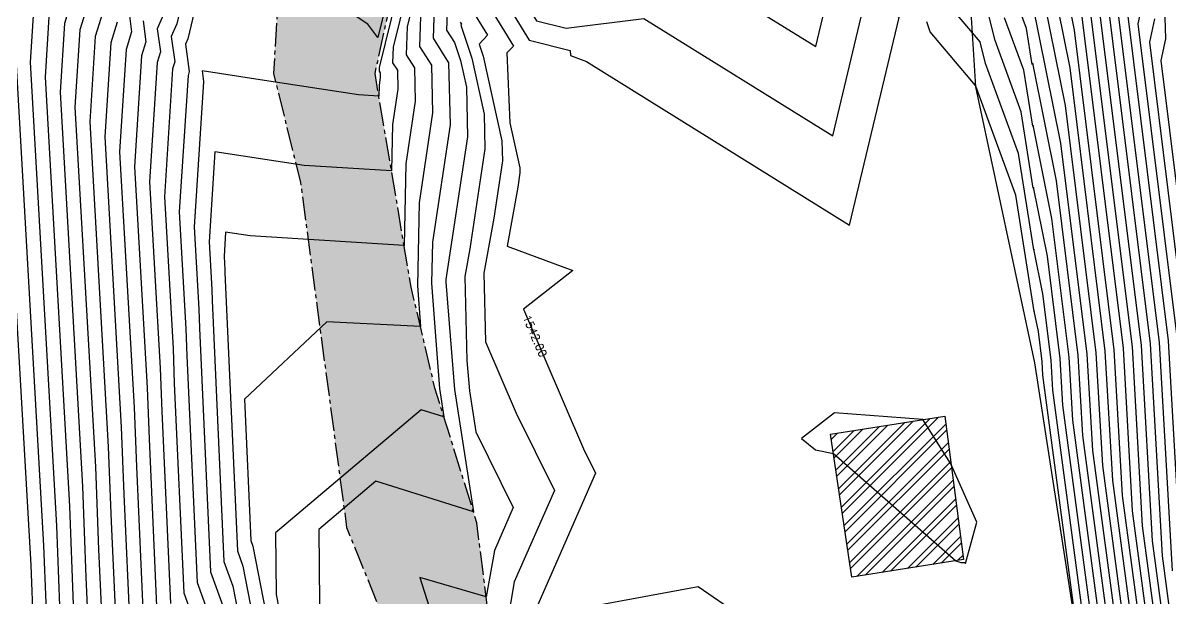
# Model space of a CAD drawing. Header units: metres. Extents: x 1097517 to 1097766, y 877052 to 877236.
# Drawn here: x 1097688.46 to 1097724.85, y 877140.73 to 877158.98 of the extents above; entities that cross this region are included whole.
import ezdxf

# ---------------------------------------------------------------- set-up
doc = ezdxf.new("R2010")
doc.units = ezdxf.units.M
doc.linetypes.add('CENTER2', pattern=[1.125, 0.75, -0.125, 0.125, -0.125])
for name, color, linetype in [('C-TOPO-MAJR', 9, 'Continuous'), ('C-TOPO-MINR', 8, 'Continuous'), ('EDIFICACIONES', 7, 'Continuous'), ('Via', 7, 'CENTER2')]:
    doc.layers.add(name, color=color, linetype=linetype)
doc.styles.get("Standard").update_dxf_attribs({"font": 'simplex.shx'})

msp = doc.modelspace()

# ---------------------------------------------------------------- hatches: boundary and pattern name
at = {"layer": 'EDIFICACIONES', "transparency": 33554615}
h = msp.add_hatch(dxfattribs=at)
h.set_pattern_fill('ANSI32', color=4, scale=0.05)
h.paths.add_polyline_path([(1097717.698, 877146.503), (1097718.296, 877141.954), (1097714.753, 877141.387), (1097714.079, 877145.925)])
h.paths.add_polyline_path([(1097704.543, 877167.182), (1097705.259, 877160.373), (1097713.027, 877161.302), (1097712.253, 877167.364)])
at = {"layer": 'Via', "transparency": 33554602}
h = msp.add_hatch(dxfattribs=at)
h.set_pattern_fill('AR-CONC', color=9, scale=0.01)
h.paths.add_polyline_path([(1097743.406, 877209.884), (1097742.789, 877207.774), (1097739.23, 877201.65), (1097731.624, 877194.237), (1097728.844, 877192.061), (1097723.938, 877187.976), (1097713.661, 877183.589), (1097708.774, 877180.942), (1097704.197, 877177.294), (1097702.283, 877175.792), (1097698.494, 877169.681), (1097697.048, 877167.117), (1097696.739, 877163), (1097696.405, 877157.375), (1097697.261, 877153.918), (1097698.725, 877142.966), (1097702.195, 877134.401), (1097704.278, 877131.959), (1097702.854, 877143.121), (1097701.527, 877147.394), (1097700.771, 877150.597), (1097699.626, 877157.377), (1097700.517, 877161.414), (1097700.209, 877165.197), (1097701.923, 877167.962), (1097702.662, 877170.388), (1097705.585, 877173.118), (1097707.902, 877176.215), (1097715.868, 877180.484), (1097721.42, 877182.884), (1097726.789, 877184.65), (1097730.424, 877188.426), (1097731.775, 877190.234), (1097734.3, 877192.055), (1097739.871, 877197.714), (1097745.847, 877205.636), (1097747.847, 877204.842), (1097752.597, 877208.238), (1097748.356, 877212.762), (1097746.929, 877210.428)])

# ---------------------------------------------------------------- linework, layer by layer
at = {"color": 7, "true_color": 0xf0f0f0, "elevation": 1524.878, "flags": 128}
msp.add_lwpolyline([(1097634.053, 877203.423), (1097648.747, 877202.896), (1097665.209, 877201.516), (1097676.679, 877201.505), (1097687.817, 877201.494), (1097702.372, 877204.916), (1097709.087, 877204.78), (1097724.138, 877203.189), (1097735.028, 877205.815), (1097743.406, 877209.884), (1097746.929, 877210.428), (1097748.356, 877212.762), (1097752.597, 877208.238), (1097747.847, 877204.842), (1097737.529, 877193.34), (1097733.953, 877187.068), (1097729.469, 877182.53), (1097726.491, 877180.653), (1097717.986, 877167.963), (1097718.674, 877156.953), (1097720.55, 877148.199), (1097723.179, 877131.191)], dxfattribs=at)
at = {"layer": 'C-TOPO-MAJR', "color": 32, "linetype": 'Continuous', "lineweight": -3, "flags": 128}
for points, elevation in [([(1097701.094, 877162.99), (1097699.76, 877157.572), (1097699.756, 877157.456), (1097699.791, 877157.401), (1097699.794, 877157.262), (1097699.754, 877156.999), (1097699.748, 877156.656), (1097699.103, 877156.697), (1097695.981, 877157.174), (1097694.142, 877157.461), (1097694.188, 877157.123), (1097694.183, 877157.108), (1097693.889, 877152.514), (1097694.038, 877149.9), (1097694.061, 877149.297), (1097694.409, 877141.557), (1097694.8, 877140.478)], 1540), ([(1097724.562, 877134.838), (1097723.343, 877143.98), (1097723.078, 877148.609), (1097721.818, 877158.75), (1097721.287, 877161.383)], 1540), ([(1097725.309, 877136.81), (1097724.608, 877142.068), (1097724.224, 877148.795), (1097722.743, 877160.706)], 1539), ([(1097701.524, 877160.136), (1097701.468, 877158.494), (1097701.961, 877157.717), (1097702.008, 877155.744), (1097701.445, 877152.029), (1097701.419, 877150.728), (1097701.605, 877148.207), (1097701.671, 877147.382), (1097701.811, 877146.479), (1097701.091, 877146.704), (1097696.472, 877142.8), (1097696.49, 877140.845), (1097697.572, 877135.298)], 1541), ([(1097723.814, 877132.865), (1097722.077, 877145.892), (1097721.933, 877148.423), (1097721.243, 877153.969), (1097720.491, 877157.707), (1097720.477, 877157.66), (1097720.296, 877158.801), (1097719.904, 877159.87)], 1541), ([(1097690.532, 877159.641), (1097690.261, 877158.759), (1097690.105, 877156.314), (1097690.754, 877144.898), (1097690.855, 877142.268), (1097691.007, 877138.893)], 1538), ([(1097703.281, 877159.452), (1097704.018, 877158.249), (1097703.812, 877158.032), (1097703.9, 877155.812), (1097704.217, 877154.388), (1097704.221, 877154.227), (1097704.151, 877153.766), (1097703.813, 877151.895), (1097705.897, 877151.121), (1097704.337, 877149.895), (1097706.24, 877145.463), (1097706.622, 877144.691), (1097704.673, 877140.253)], 1542), ([(1097692.269, 877159.044), (1097692.36, 877158.382), (1097692.222, 877157.934), (1097691.997, 877154.414), (1097692.396, 877147.399), (1097692.458, 877145.783), (1097692.708, 877140.225)], 1539), ([(1097725.369, 877148.981), (1097724.202, 877158.371), (1097724.364, 877159.117)], 1538), ([(1097722.07, 877138.365), (1097720.812, 877147.803), (1097720.787, 877148.237), (1097720.669, 877149.189), (1097720.54, 877149.83), (1097720.537, 877149.822), (1097719.951, 877153.513), (1097718.684, 877156.976), (1097718.678, 877156.997), (1097717.236, 877158.7), (1097717.131, 877159.022)], 1542), ([(1097688.212, 877158.214), (1097689.112, 877142.397), (1097689.252, 877138.753)], 1537), ([(1097704.791, 877140.156), (1097709.882, 877141.095), (1097714.091, 877138.198)], 1542)]:
    msp.add_lwpolyline(points, dxfattribs=dict(at, elevation=elevation))
at = {"layer": 'C-TOPO-MINR', "color": 8, "linetype": 'Continuous', "lineweight": -3, "flags": 128}
for points, elevation in [([(1097715.11, 877160.647), (1097715.099, 877160.652), (1097714.674, 877162.451), (1097712.709, 877163.796), (1097712.365, 877163.896), (1097707.639, 877163.371), (1097704.968, 877163.144), (1097703.797, 877163.897), (1097703.415, 877163.588), (1097703.065, 877162.714), (1097703.026, 877162.037), (1097703.805, 877160.559), (1097703.757, 877159.673), (1097704.512, 877158.439), (1097705.812, 877158.111), (1097705.824, 877157.949), (1097706.332, 877157.763), (1097714.68, 877152.562), (1097716.256, 877159.154), (1097715.139, 877160.585), (1097715.11, 877160.647)], 1542.25), ([(1097715.209, 877159.851), (1097714.431, 877160.847), (1097714.14, 877162.079), (1097712.812, 877162.987), (1097712.58, 877163.055), (1097706.886, 877162.422), (1097705.06, 877162.267), (1097703.635, 877163.183), (1097703.464, 877163.045), (1097703.307, 877162.653), (1097703.29, 877162.35), (1097704.265, 877160.5), (1097704.232, 877159.895), (1097704.749, 877159.051), (1097705.69, 877158.814), (1097708.156, 877159.127), (1097714.144, 877155.396), (1097715.209, 877159.851)], 1542.5), ([(1097714.162, 877160.547), (1097713.757, 877161.065), (1097713.606, 877161.706), (1097712.915, 877162.179), (1097712.794, 877162.214), (1097706.133, 877161.474), (1097705.152, 877161.39), (1097703.749, 877162.293), (1097704.725, 877160.441), (1097704.707, 877160.116), (1097704.985, 877159.663), (1097705.49, 877159.536), (1097710.493, 877160.17), (1097713.608, 877158.23), (1097714.162, 877160.547)], 1542.75), ([(1097717.002, 877146.392), (1097714.199, 877146.612), (1097713.156, 877145.793), (1097713.597, 877145.432), (1097714.17, 877145.314), (1097718.052, 877141.915), (1097718.215, 877141.858), (1097718.325, 877141.862), (1097718.354, 877141.824), (1097718.721, 877143.132), (1097717.897, 877144.987), (1097717.002, 877146.392)], 1542.25)]:
    msp.add_lwpolyline(points, close=True, dxfattribs=dict(at, elevation=elevation))
for points, elevation in [([(1097700.919, 877163.428), (1097699.712, 877158.525), (1097699.402, 877158.948), (1097695.078, 877161.815)], 1539.75), ([(1097701.27, 877162.553), (1097700.201, 877158.213), (1097700.184, 877157.715), (1097700.334, 877157.48), (1097700.348, 877156.882), (1097700.177, 877155.757), (1097700.148, 877154.286), (1097697.381, 877154.461), (1097694.545, 877154.895), (1097694.362, 877152.039), (1097694.448, 877150.525), (1097694.462, 877150.176), (1097694.834, 877141.89), (1097695.117, 877141.11), (1097696.303, 877135.031)], 1540.25), ([(1097701.445, 877162.115), (1097700.642, 877158.854), (1097700.612, 877157.975), (1097700.876, 877157.559), (1097700.901, 877156.503), (1097700.6, 877154.514), (1097700.548, 877151.915), (1097695.66, 877152.226), (1097694.885, 877152.344), (1097694.835, 877151.564), (1097694.859, 877151.15), (1097694.862, 877151.055), (1097695.26, 877142.223), (1097695.434, 877141.741), (1097696.726, 877135.12)], 1540.5), ([(1097693.879, 877161.257), (1097693.334, 877158.953), (1097693.163, 877158.556), (1097693.274, 877157.753), (1097693.203, 877157.521), (1097692.943, 877153.464), (1097693.217, 877148.649), (1097693.259, 877147.54), (1097693.559, 877140.891), (1097694.166, 877139.216)], 1539.5), ([(1097694.338, 877161.249), (1097693.684, 877158.482), (1097693.61, 877158.312), (1097693.731, 877157.438), (1097693.693, 877157.314), (1097693.416, 877152.989), (1097693.627, 877149.274), (1097693.66, 877148.419), (1097693.984, 877141.224), (1097694.483, 877139.847)], 1539.75), ([(1097724.375, 877134.344), (1097723.027, 877144.458), (1097722.792, 877148.563), (1097721.674, 877157.555), (1097720.924, 877161.28)], 1540.25), ([(1097725.123, 877136.317), (1097724.292, 877142.546), (1097723.937, 877148.749), (1097722.378, 877161.29)], 1539.25), ([(1097724.188, 877133.851), (1097722.71, 877144.936), (1097722.505, 877148.516), (1097721.53, 877156.36), (1097720.561, 877161.176)], 1540.5), ([(1097724.936, 877135.824), (1097723.976, 877143.024), (1097723.651, 877148.702), (1097722.105, 877161.141)], 1539.5), ([(1097701.965, 877160.777), (1097701.897, 877158.754), (1097702.143, 877158.365), (1097702.336, 877157.789), (1097702.524, 877156.944), (1097702.561, 877155.365), (1097701.875, 877150.839), (1097701.871, 877150.819), (1097701.873, 877150.756), (1097702.145, 877147.343), (1097702.746, 877143.47), (1097699.655, 877144.436), (1097697.839, 877142.901), (1097697.904, 877135.854)], 1541.25), ([(1097690.075, 877159.956), (1097689.771, 877158.966), (1097689.632, 877156.789), (1097690.344, 877144.273), (1097690.454, 877141.389), (1097690.582, 877138.56)], 1537.75), ([(1097723.44, 877131.879), (1097721.445, 877146.847), (1097721.36, 877148.33), (1097720.956, 877151.579), (1097720.515, 877153.769), (1097720.507, 877153.741), (1097720.124, 877156.157), (1097719.294, 877158.423), (1097718.959, 877159.774)], 1541.5), ([(1097724.749, 877135.331), (1097723.659, 877143.502), (1097723.365, 877148.656), (1097721.961, 877159.945)], 1539.75), ([(1097724.925, 877141.59), (1097724.51, 877148.842), (1097723.108, 877160.122)], 1538.75), ([(1097692.985, 877159.424), (1097692.716, 877158.8), (1097692.817, 877158.068), (1097692.713, 877157.727), (1097692.47, 877153.939), (1097692.806, 877148.024), (1097692.859, 877146.661), (1097693.133, 877140.558)], 1539.25), ([(1097701.083, 877159.495), (1097701.04, 877158.235), (1097701.419, 877157.638), (1097701.454, 877156.124), (1097701.022, 877153.271), (1097700.97, 877150.637), (1097701.065, 877149.35), (1097698.092, 877149.498), (1097695.483, 877147.045), (1097695.685, 877142.556), (1097695.752, 877142.372), (1097697.149, 877135.209)], 1540.75), ([(1097723.253, 877131.386), (1097721.128, 877147.325), (1097721.073, 877148.284), (1097720.812, 877150.384), (1097720.527, 877151.799), (1097720.522, 877151.781), (1097720.038, 877154.835), (1097718.989, 877157.7), (1097718.819, 877158.385), (1097717.859, 877159.518)], 1541.75), ([(1097724.001, 877133.358), (1097722.394, 877145.414), (1097722.219, 877148.47), (1097721.387, 877155.165), (1097720.478, 877159.677)], 1540.75), ([(1097725.241, 877141.113), (1097724.796, 877148.888), (1097723.473, 877159.538)], 1538.5), ([(1097725.083, 877148.935), (1097723.837, 877158.954), (1097724.01, 877159.751)], 1538.25), ([(1097725.656, 877149.028), (1097724.567, 877157.787), (1097724.718, 877158.483), (1097724.68, 877159.494)], 1537.75), ([(1097688.791, 877159.379), (1097688.685, 877157.739), (1097689.523, 877143.023), (1097689.653, 877139.632)], 1537.25), ([(1097689.281, 877159.172), (1097689.159, 877157.264), (1097689.933, 877143.648), (1097690.054, 877140.51)], 1537.5), ([(1097690.989, 877159.327), (1097690.752, 877158.553), (1097690.578, 877155.839), (1097691.165, 877145.523), (1097691.256, 877143.146), (1097691.432, 877139.226)], 1538.25), ([(1097691.821, 877159.288), (1097691.903, 877158.697), (1097691.732, 877158.14), (1097691.524, 877154.889), (1097691.985, 877146.774), (1097692.057, 877144.904), (1097692.283, 877139.892)], 1538.75), ([(1097702.806, 877159.23), (1097703.194, 877158.596), (1097702.926, 877158.313), (1097703.055, 877157.93), (1097703.653, 877155.24), (1097703.668, 877154.606), (1097703.392, 877152.791), (1097703.076, 877151.044), (1097703.132, 877148.859), (1097704.103, 877146.598), (1097705.315, 877144.146), (1097704.042, 877141.247), (1097703.825, 877139.998)], 1541.75), ([(1097723.627, 877132.372), (1097721.761, 877146.37), (1097721.646, 877148.377), (1097721.1, 877152.774), (1097720.503, 877155.738), (1097720.492, 877155.701), (1097720.21, 877157.479), (1097719.599, 877159.147)], 1541.25), ([(1097687.739, 877158.689), (1097688.702, 877141.772), (1097688.851, 877137.874)], 1536.75), ([(1097691.446, 877159.012), (1097691.242, 877158.346), (1097691.051, 877155.364), (1097691.575, 877146.148), (1097691.657, 877144.025), (1097691.857, 877139.559)], 1538.5), ([(1097702.33, 877159.009), (1097702.371, 877158.943), (1097702.343, 877158.913), (1097702.695, 877157.859), (1097703.088, 877156.092), (1097703.114, 877154.986), (1097702.634, 877151.815), (1097702.474, 877150.931), (1097702.542, 877148.265), (1097702.618, 877147.303), (1097702.819, 877146.008), (1097704.009, 877143.602), (1097703.411, 877142.242), (1097703.155, 877140.763), (1097701.05, 877141.38), (1097701.905, 877138.683)], 1541.5)]:
    msp.add_lwpolyline(points, dxfattribs=dict(at, elevation=elevation))
at = {"layer": 'EDIFICACIONES', "color": 7, "true_color": 0xf0f0f0, "elevation": 1542.245, "flags": 128}
msp.add_lwpolyline([(1097717.698, 877146.503), (1097718.296, 877141.954), (1097714.753, 877141.387), (1097714.079, 877145.925)], close=True, dxfattribs=at)
at = {"layer": 'Via', "color": 7, "true_color": 0xf0f0f0, "elevation": 1540, "flags": 128}
msp.add_lwpolyline([(1097743.406, 877209.884), (1097742.789, 877207.774), (1097739.23, 877201.65), (1097731.624, 877194.237), (1097728.844, 877192.061), (1097723.938, 877187.976), (1097713.661, 877183.589), (1097708.774, 877180.942), (1097704.197, 877177.294), (1097702.283, 877175.792), (1097698.494, 877169.681), (1097697.048, 877167.117), (1097696.739, 877163), (1097696.405, 877157.375), (1097697.261, 877153.918), (1097698.725, 877142.966), (1097702.195, 877134.401), (1097704.278, 877131.959), (1097702.854, 877143.121), (1097701.527, 877147.394), (1097700.771, 877150.597), (1097699.626, 877157.377), (1097700.517, 877161.414), (1097700.209, 877165.197), (1097701.923, 877167.962), (1097702.662, 877170.388), (1097705.585, 877173.118), (1097707.902, 877176.215), (1097715.868, 877180.484), (1097721.42, 877182.884), (1097726.789, 877184.65), (1097730.424, 877188.426), (1097731.775, 877190.234), (1097734.3, 877192.055), (1097739.871, 877197.714), (1097745.847, 877205.636), (1097747.847, 877204.842), (1097752.597, 877208.238), (1097748.356, 877212.762), (1097746.929, 877210.428), (1097743.406, 877209.884)], dxfattribs=at)

# ---------------------------------------------------------------- texts
at = {"layer": 'C-TOPO-MAJR', "color": 7, "linetype": 'Continuous', "lineweight": -3, "true_color": 0xf0f0f0, "insert": (1097704.701, 877149.046, 1542), "char_height": 0.254, "attachment_point": 5, "rotation": 293.2414}
msp.add_mtext('1542.00', dxfattribs=at)

doc.saveas('drawing.dxf')
